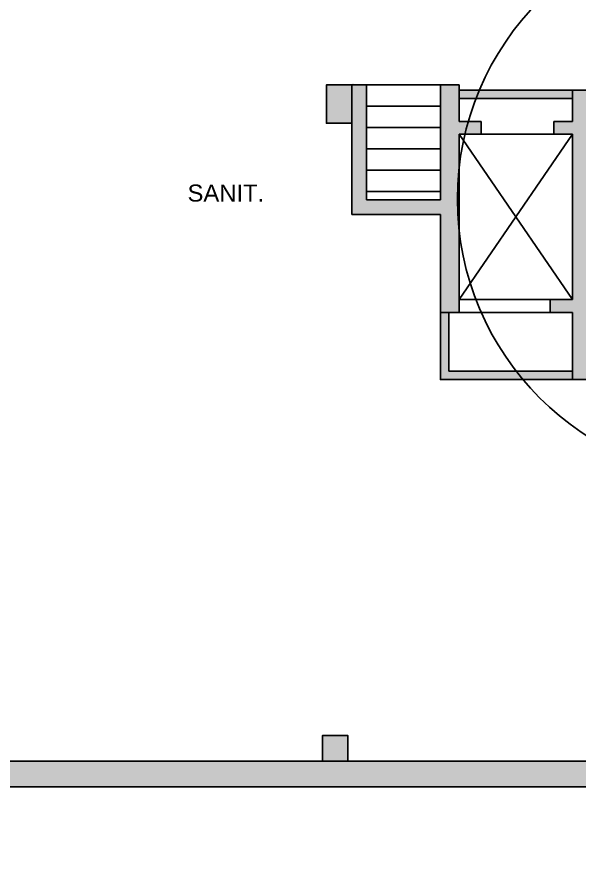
# Model space of a CAD drawing. Header units: millimetres. Extents: x 58411 to 366943, y -302717 to -95300.
# Drawn here: x 206438 to 213045, y -228635 to -218780 of the extents above; entities that cross this region are included whole.
import ezdxf

# ---------------------------------------------------------------- set-up
doc = ezdxf.new("R2010")
doc.units = ezdxf.units.MM
doc.header["$LTSCALE"] = 1000
doc.linetypes.add('HIDDEN', pattern=[0.375, 0.25, -0.125])
for name, color, linetype in [('a-Columnas', 12, 'Continuous'), ('A-Desagues y Pendientes', 240, 'Continuous'), ('A-Mur-Nuevo', 5, 'Continuous'), ('A-murhatch', 34, 'Continuous'), ('A-MURHATCH NUEVOS', 24, 'Continuous'), ('A-Muros', 3, 'Continuous'), ('A-MURPAN', 30, 'Continuous'), ('A-Murvis', 1, 'Continuous'), ('A-panelhatch', 30, 'Continuous'), ('TXT-LOC', 2, 'Continuous')]:
    doc.layers.add(name, color=color, linetype=linetype)
doc.styles.add('SB-50', font='swissel.ttf', dxfattribs={"height": 100})

msp = doc.modelspace()

# ---------------------------------------------------------------- hatches: boundary and pattern name
at = {"layer": 'a-Columnas'}
h = msp.add_hatch(color=12, dxfattribs=at)
h.dxf.hatch_style = 1
h.paths.add_polyline_path([(210374.737, -219579.712), (210194.737, -219579.712), (210194.737, -220029.712), (210374.737, -220029.712)])
h.paths.add_polyline_path([(210194.737, -219579.712), (210074.737, -219579.712), (210074.737, -220029.712), (210194.737, -220029.712)])
h = msp.add_hatch(color=12, dxfattribs=at)
h.dxf.hatch_style = 1
h.paths.add_polyline_path([(210027.734, -227519.712), (210327.734, -227519.712), (210327.734, -227219.712), (210027.734, -227219.712)])
at = {"layer": 'A-murhatch'}
for points in [[(210544.737, -220929.712), (210544.737, -219579.712), (210374.737, -219564.712), (210374.737, -220044.712), (210374.737, -220059.712), (210374.737, -221099.712), (211414.737, -221099.712), (211414.737, -222249.712), (211634.737, -222249.712), (211634.737, -220159.712), (211894.737, -220159.712), (211894.737, -220009.712), (211634.737, -220009.712), (211634.737, -219579.712), (211414.737, -219579.712), (211414.737, -220929.712)], [(213924.737, -227519.712), (206074.737, -227519.712), (206074.737, -227819.712), (220454.737, -227819.712), (220454.737, -226919.712), (220004.737, -226919.712), (220004.737, -227519.712), (214544.737, -227519.712), (214544.737, -227518.899), (213924.737, -227518.899)]]:
    msp.add_hatch(color=256, dxfattribs=at).paths.add_polyline_path(points)
h = msp.add_hatch(color=256, dxfattribs=at)
h.paths.add_polyline_path([(214520.33, -223039.712), (214520.33, -222309.712), (214214.737, -222309.712), (214214.737, -222869.712), (213124.737, -222869.712), (213124.737, -219809.712), (213284.818, -219809.712), (213284.818, -219639.712), (212964.737, -219639.712), (212964.737, -220009.712), (212744.737, -220009.712), (212744.737, -220159.712), (212964.737, -220159.712), (212964.737, -222099.712), (212704.737, -222099.712), (212704.737, -222249.712), (212964.737, -222249.712), (212964.737, -223039.712)])
h.paths.add_polyline_path([(214520.33, -222309.712), (214520.33, -219639.712), (213984.818, -219639.712), (213984.818, -219809.712), (214184.737, -219809.712), (214184.737, -219999.712), (214214.737, -219999.712), (214214.737, -222309.712)])
at = {"layer": 'A-panelhatch'}
for points in [[(212964.737, -219639.712), (211634.737, -219639.712), (211634.737, -219739.712), (212964.737, -219739.712)], [(212964.737, -222939.712), (211514.737, -222939.712), (211514.737, -222249.712), (211414.737, -222249.712), (211414.737, -223039.712), (212964.737, -223039.712)]]:
    msp.add_hatch(color=256, dxfattribs=at).paths.add_polyline_path(points)

# ---------------------------------------------------------------- linework, layer by layer
at = {"layer": 'A-Desagues y Pendientes'}
msp.add_circle((214913.172, -220920.506), 3299.506, dxfattribs=at)
at = {"layer": 'A-Mur-Nuevo', "ltscale": 500}
msp.add_circle((204294.377, -216386.967), 40772.57, dxfattribs=at)
at = {"layer": 'A-MURHATCH NUEVOS', "color": 24, "linetype": 'HIDDEN', "ltscale": 250}
for points in [[(212964.737, -222099.712), (211634.737, -220159.712)], [(211634.737, -222099.712), (212964.737, -220159.712)]]:
    msp.add_lwpolyline(points, dxfattribs=at)
at = {"layer": 'A-Muros'}
for p, q in [((210104.737, -219579.712), (210544.737, -219579.712)), ((210544.737, -219579.712), (210544.737, -220929.712)), ((210374.737, -221099.712), (210374.737, -220029.712)), ((211634.737, -220009.712), (211894.737, -220009.712)), ((211894.737, -220009.712), (211894.737, -220159.712)), ((212744.737, -220009.712), (212744.737, -220159.712)), ((211894.737, -220159.712), (211634.737, -220159.712)), ((211414.737, -220929.712), (210544.737, -220929.712)), ((211414.737, -221099.712), (210374.737, -221099.712)), ((212964.737, -222099.712), (212704.737, -222099.712)), ((212704.737, -222099.712), (212704.737, -222249.712)), ((212704.737, -222249.712), (212964.737, -222249.712))]:
    msp.add_line(p, q, dxfattribs=at)
for points in [[(210374.737, -220029.712), (210074.737, -220029.712), (210074.737, -219579.712), (210374.737, -219579.712), (210374.737, -220029.712)], [(211414.737, -219579.712), (211414.737, -220929.712)], [(211634.737, -219579.712), (211414.737, -219579.712)], [(211634.737, -219579.712), (211634.737, -220009.712)], [(212964.737, -219639.712), (212964.737, -220009.712)], [(213284.818, -219639.712), (212964.737, -219639.712)], [(212964.737, -220009.712), (212744.737, -220009.712)], [(211634.737, -220159.712), (211634.737, -222249.712)], [(212964.737, -220159.712), (212744.737, -220159.712)], [(212964.737, -220159.712), (212964.737, -222099.712)], [(211414.737, -221099.712), (211414.737, -222249.712)], [(211634.737, -222249.712), (211414.737, -222249.712)], [(212964.737, -222249.712), (212964.737, -223039.712)], [(214520.33, -223039.712), (212964.737, -223039.712)], [(210027.734, -227519.712), (210027.734, -227219.712), (210327.734, -227219.712), (210327.734, -227519.712)], [(210327.115, -227249.712), (210327.115, -227519.712)], [(210327.115, -227519.712), (206074.737, -227519.712)], [(213924.737, -227519.712), (210327.115, -227519.712)], [(220454.737, -227819.712), (194634.737, -227819.712)]]:
    msp.add_lwpolyline(points, dxfattribs=at)
at = {"layer": 'A-MURPAN'}
for points in [[(212964.737, -219639.712), (211634.737, -219639.712)], [(212964.737, -219739.712), (211634.737, -219739.712)], [(212964.737, -223039.712), (211414.737, -223039.712), (211414.737, -222249.712)], [(212964.737, -222939.712), (211514.737, -222939.712), (211514.737, -222249.712)]]:
    msp.add_lwpolyline(points, dxfattribs=at)
at = {"layer": 'A-Murvis'}
for points in [[(211414.737, -219579.712), (210544.737, -219579.712)], [(211414.737, -219829.712), (210544.737, -219829.712)], [(211414.737, -220079.712), (210544.737, -220079.712)], [(212744.737, -220159.712), (211894.737, -220159.712)], [(211414.737, -220329.712), (210544.737, -220329.712)], [(211414.737, -220579.712), (210544.737, -220579.712)], [(211414.737, -220829.712), (210544.737, -220829.712)], [(212704.737, -222099.712), (211634.737, -222099.712)], [(212704.737, -222249.712), (211634.737, -222249.712)]]:
    msp.add_lwpolyline(points, dxfattribs=at)

# ---------------------------------------------------------------- texts
at = {"layer": 'TXT-LOC', "style": 'SB-50'}
msp.add_text('SANIT.', height=200, dxfattribs=at).set_placement((208444.216, -220949.152))

doc.saveas('drawing.dxf')
